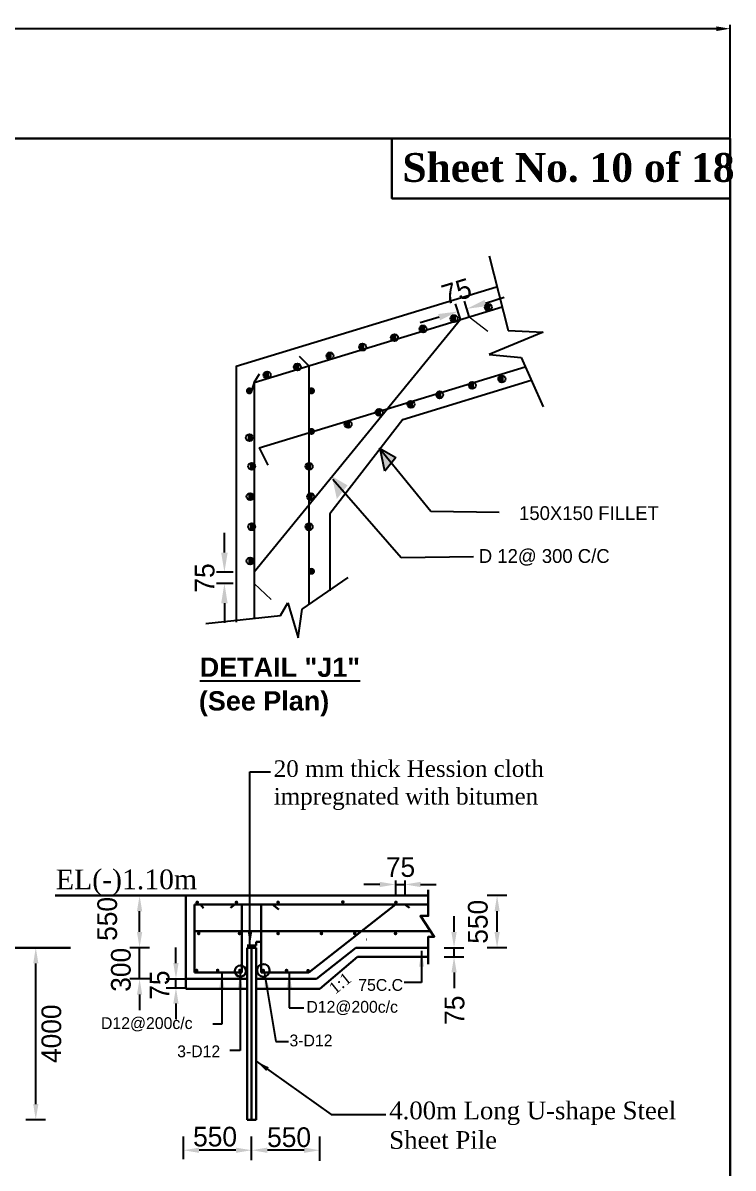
# Model space of a CAD drawing. Extents: x -1206532 to 786809, y -4288605 to 172932.
# Drawn here: x -114370 to -96333, y -4242488 to -4213396 of the extents above; entities that cross this region are included whole.
import ezdxf

# ---------------------------------------------------------------- set-up
doc = ezdxf.new("R2010")
doc.units = 0
doc.header["$LTSCALE"] = 300
doc.header["$MEASUREMENT"] = 0
doc.layers.get('0').update_dxf_attribs({"linetype": 'CONTINUOUS'})
doc.layers.get('DEFPOINTS').update_dxf_attribs({"linetype": 'CONTINUOUS'})
doc.layers.add('LINE', color=7, linetype='CONTINUOUS')
doc.layers.add('Other line', color=7, linetype='CONTINUOUS', lineweight=15)
doc.styles.add('sum', font='ARIALBD_0.TTF')
doc.styles.add('TIMES', font='TIMES_0.TTF')
doc.dimstyles.new('3', dxfattribs={"dimtxt": 225, "dimasz": 350, "dimexe": 100, "dimexo": 25, "dimgap": 9, "dimtad": 0, "dimdec": 0, "dimzin": 0, "dimdsep": 46, "dimtxsty": 'Standard', "dimcen": 0, "dimclrd": 5, "dimclre": 6, "dimclrt": 1, "dimadec": 0, "dimazin": 0, "dimtfac": 1, "dimtdec": 0, "dimtofl": 0, "dimtmove": 2, "dimatfit": 3, "dimfxl": 1, "dimtolj": 1, "dimtzin": 0, "dimarcsym": 0})
doc.dimstyles.new('ISO-25', dxfattribs={"dimtxt": 2.5, "dimasz": 2.5, "dimexe": 1.25, "dimexo": 0.625, "dimtad": 1, "dimtxsty": 'Standard', "dimcen": 2.5, "dimadec": 0, "dimazin": 0, "dimtfac": 1, "dimtmove": 0, "dimatfit": 3, "dimfxl": 1, "dimarcsym": 0})

# ---------------------------------------------------------------- blocks, each defined once
blk = doc.blocks.new('*D298')
at = {"layer": 'DEFPOINTS', "color": 0, "lineweight": 30}
for p in [(-96405, -4213543), (-168377, -4216334), (-96405, -4216334)]:
    blk.add_point(p, dxfattribs=at)
at = {"layer": 'LINE', "color": 6, "lineweight": -2}
for p, q in [((-168377, -4216309), (-168377, -4213443)), ((-96405, -4216309), (-96405, -4213443))]:
    blk.add_line(p, q, dxfattribs=at)
at = {"layer": 'LINE', "color": 5, "lineweight": -2}
for p, q in [((-168027, -4213543), (-132887, -4213543)), ((-96755, -4213543), (-131894, -4213543))]:
    blk.add_line(p, q, dxfattribs=at)
at = {"layer": 'LINE', "color": 5, "lineweight": 30}
for points in [[(-168027, -4213485), (-168027, -4213602), (-168377, -4213543)], [(-96755, -4213485), (-96755, -4213602), (-96405, -4213543)]]:
    blk.add_solid(points, dxfattribs=at)
at = {"layer": 'LINE', "color": 1, "lineweight": 30, "insert": (-132391, -4213543), "char_height": 225, "attachment_point": 5}
blk.add_mtext('\\A1;71972', dxfattribs=at)
blk = doc.blocks.new('*D323')
at = {"color": 7, "linetype": 'ByBlock', "lineweight": -2}
for p, q in [((-103420, -4236490), (-103420, -4236090)), ((-103670, -4236890), (-103170, -4236890)), ((-103420, -4237117), (-103420, -4236890)), ((-103670, -4237117), (-103170, -4237117)), ((-103420, -4237517), (-103420, -4237917))]:
    blk.add_line(p, q, dxfattribs=at)
at = {"color": 7, "linetype": 'ByBlock', "lineweight": 30}
for points in [[(-103487, -4236490), (-103353, -4236490), (-103420, -4236890)], [(-103487, -4237517), (-103353, -4237517), (-103420, -4237117)]]:
    blk.add_solid(points, dxfattribs=at)
at = {"layer": 'DEFPOINTS', "color": 0, "linetype": 'ByBlock', "lineweight": 30}
for p in [(-104073, -4236890), (-103420, -4236890), (-104073, -4237117)]:
    blk.add_point(p, dxfattribs=at)
at = {"color": 7, "linetype": 'ByBlock', "lineweight": 30, "insert": (-103405, -4238477), "char_height": 500, "attachment_point": 5, "rotation": 90}
blk.add_mtext('75', dxfattribs=at)
blk = doc.blocks.new('*D324')
at = {"color": 7, "linetype": 'ByBlock', "lineweight": -2}
for p, q in [((-113793, -4236890), (-114293, -4236890)), ((-114043, -4240860), (-114043, -4237290)), ((-113793, -4241260), (-114293, -4241260))]:
    blk.add_line(p, q, dxfattribs=at)
at = {"color": 7, "linetype": 'ByBlock', "lineweight": 30}
for points in [[(-114109, -4237290), (-113976, -4237290), (-114043, -4236890)], [(-114109, -4240860), (-113976, -4240860), (-114043, -4241260)]]:
    blk.add_solid(points, dxfattribs=at)
at = {"layer": 'DEFPOINTS', "color": 0, "linetype": 'ByBlock', "lineweight": 30}
for p in [(-114043, -4236890), (-108673, -4236890), (-108673, -4241260)]:
    blk.add_point(p, dxfattribs=at)
at = {"color": 7, "linetype": 'ByBlock', "lineweight": 30, "insert": (-113645, -4239075), "char_height": 500, "attachment_point": 5, "rotation": 90}
blk.add_mtext('4000', dxfattribs=at)
blk = doc.blocks.new('*D325')
at = {"color": 7, "linetype": 'ByBlock', "lineweight": -2}
for p, q in [((-111407, -4236490), (-111407, -4236090)), ((-111157, -4236890), (-111657, -4236890)), ((-111407, -4237680), (-111407, -4236890)), ((-111157, -4237680), (-111657, -4237680)), ((-111407, -4238080), (-111407, -4238480))]:
    blk.add_line(p, q, dxfattribs=at)
at = {"color": 7, "linetype": 'ByBlock', "lineweight": 30}
for points in [[(-111474, -4236490), (-111340, -4236490), (-111407, -4236890)], [(-111474, -4238080), (-111340, -4238080), (-111407, -4237680)]]:
    blk.add_solid(points, dxfattribs=at)
at = {"layer": 'DEFPOINTS', "color": 0, "linetype": 'ByBlock', "lineweight": 30}
for p in [(-111407, -4236890), (-108825, -4236890), (-108825, -4237680)]:
    blk.add_point(p, dxfattribs=at)
at = {"color": 7, "linetype": 'ByBlock', "lineweight": 30, "insert": (-111879, -4237451), "char_height": 500, "attachment_point": 5, "rotation": 90}
blk.add_mtext('300', dxfattribs=at)
blk = doc.blocks.new('*D326')
at = {"color": 7, "linetype": 'ByBlock', "lineweight": -2}
for p, q in [((-111157, -4235565), (-111657, -4235565)), ((-111407, -4236490), (-111407, -4235965)), ((-111157, -4236890), (-111657, -4236890))]:
    blk.add_line(p, q, dxfattribs=at)
at = {"color": 7, "linetype": 'ByBlock', "lineweight": 30}
for points in [[(-111474, -4235965), (-111340, -4235965), (-111407, -4235565)], [(-111474, -4236490), (-111340, -4236490), (-111407, -4236890)]]:
    blk.add_solid(points, dxfattribs=at)
at = {"layer": 'DEFPOINTS', "color": 0, "linetype": 'ByBlock', "lineweight": 30}
for p in [(-111407, -4235565), (-110387, -4235565), (-108825, -4236890)]:
    blk.add_point(p, dxfattribs=at)
at = {"color": 7, "linetype": 'ByBlock', "lineweight": 30, "insert": (-112226, -4236158), "char_height": 500, "attachment_point": 5, "rotation": 90}
blk.add_mtext('550', dxfattribs=at)
blk = doc.blocks.new('*D327')
at = {"color": 7, "linetype": 'ByBlock', "lineweight": -2}
for p, q in [((-110294, -4242264), (-110294, -4241684)), ((-108561, -4242289), (-108561, -4241684)), ((-108961, -4242034), (-109894, -4242034))]:
    blk.add_line(p, q, dxfattribs=at)
at = {"color": 7, "linetype": 'ByBlock', "lineweight": 30}
for points in [[(-109894, -4241968), (-109894, -4242101), (-110294, -4242034)], [(-108961, -4241968), (-108961, -4242101), (-108561, -4242034)]]:
    blk.add_solid(points, dxfattribs=at)
at = {"layer": 'DEFPOINTS', "color": 0, "linetype": 'ByBlock', "lineweight": 30}
for p in [(-110294, -4242034), (-110294, -4242274), (-108561, -4242299)]:
    blk.add_point(p, dxfattribs=at)
at = {"color": 7, "linetype": 'ByBlock', "lineweight": 30, "insert": (-109490, -4241691), "char_height": 500, "attachment_point": 5}
blk.add_mtext('550', dxfattribs=at)
blk = doc.blocks.new('*D328')
at = {"color": 7, "linetype": 'ByBlock', "lineweight": -2}
for p, q in [((-108561, -4242289), (-108561, -4241684)), ((-106828, -4242304), (-106828, -4241684)), ((-107228, -4242034), (-108161, -4242034))]:
    blk.add_line(p, q, dxfattribs=at)
at = {"color": 7, "linetype": 'ByBlock', "lineweight": 30}
for points in [[(-108161, -4241968), (-108161, -4242101), (-108561, -4242034)], [(-107228, -4241968), (-107228, -4242101), (-106828, -4242034)]]:
    blk.add_solid(points, dxfattribs=at)
at = {"layer": 'DEFPOINTS', "color": 0, "linetype": 'ByBlock', "lineweight": 30}
for p in [(-108561, -4242034), (-108561, -4242299), (-106828, -4242314)]:
    blk.add_point(p, dxfattribs=at)
at = {"color": 7, "linetype": 'ByBlock', "lineweight": 30, "insert": (-107610, -4241706), "char_height": 500, "attachment_point": 5}
blk.add_mtext('550', dxfattribs=at)
blk = doc.blocks.new('*D329')
at = {"color": 7, "linetype": 'ByBlock', "lineweight": -2}
for p, q in [((-102077, -4235565), (-102577, -4235565)), ((-102327, -4236490), (-102327, -4235965)), ((-102077, -4236890), (-102577, -4236890))]:
    blk.add_line(p, q, dxfattribs=at)
at = {"color": 7, "linetype": 'ByBlock', "lineweight": 30}
for points in [[(-102393, -4235965), (-102260, -4235965), (-102327, -4235565)], [(-102393, -4236490), (-102260, -4236490), (-102327, -4236890)]]:
    blk.add_solid(points, dxfattribs=at)
at = {"layer": 'DEFPOINTS', "color": 0, "linetype": 'ByBlock', "lineweight": 30}
for p in [(-102327, -4235565), (-101307, -4235565), (-99744, -4236890)]:
    blk.add_point(p, dxfattribs=at)
at = {"color": 7, "linetype": 'ByBlock', "lineweight": 30, "insert": (-102813, -4236231), "char_height": 500, "attachment_point": 5, "rotation": 90}
blk.add_mtext('550', dxfattribs=at)
blk = doc.blocks.new('*D330')
at = {"color": 7, "linetype": 'ByBlock', "lineweight": -2}
for p, q in [((-104908, -4235183), (-104908, -4235533)), ((-104671, -4235183), (-104671, -4235533)), ((-105308, -4235283), (-105708, -4235283)), ((-104908, -4235283), (-104671, -4235283)), ((-104271, -4235283), (-103871, -4235283))]:
    blk.add_line(p, q, dxfattribs=at)
at = {"color": 7, "linetype": 'ByBlock', "lineweight": 30}
for points in [[(-105308, -4235216), (-105308, -4235349), (-104908, -4235283)], [(-104271, -4235216), (-104271, -4235349), (-104671, -4235283)]]:
    blk.add_solid(points, dxfattribs=at)
at = {"layer": 'DEFPOINTS', "color": 0, "linetype": 'ByBlock', "lineweight": 30}
for p in [(-104908, -4235083), (-104671, -4235083), (-104671, -4235283)]:
    blk.add_point(p, dxfattribs=at)
at = {"color": 7, "linetype": 'ByBlock', "lineweight": 30, "insert": (-104780, -4234844), "char_height": 500, "attachment_point": 5}
blk.add_mtext('75', dxfattribs=at)
blk = doc.blocks.new('*D331')
at = {"layer": 'DEFPOINTS', "color": 0, "lineweight": 30}
for p in [(-103099, -4220659), (-103259, -4220929), (-103037, -4220862)]:
    blk.add_point(p, dxfattribs=at)
at = {"layer": 'LINE', "color": 7, "lineweight": -2}
for p, q in [((-102621, -4220513), (-102143, -4220367)), ((-103260, -4220925), (-103379, -4220535)), ((-103039, -4220857), (-103158, -4220467)), ((-103799, -4220872), (-104277, -4221018))]:
    blk.add_line(p, q, dxfattribs=at)
at = {"layer": 'LINE', "color": 7, "lineweight": 30}
for points in [[(-102645, -4220433), (-102597, -4220592), (-103099, -4220659)], [(-103824, -4220792), (-103775, -4220952), (-103321, -4220726)]]:
    blk.add_solid(points, dxfattribs=at)
at = {"layer": 'LINE', "color": 7, "lineweight": 30, "insert": (-103356, -4220214), "char_height": 500, "attachment_point": 5, "rotation": 16.9754}
blk.add_mtext('\\A1;75', dxfattribs=at)
blk = doc.blocks.new('*D332')
at = {"layer": 'DEFPOINTS', "color": 0, "lineweight": 30}
for p in [(-109029, -4227351), (-109252, -4227640), (-109029, -4227640)]:
    blk.add_point(p, dxfattribs=at)
at = {"layer": 'LINE', "color": 7, "lineweight": -2}
for p, q in [((-109252, -4226851), (-109252, -4226351)), ((-109034, -4227351), (-109452, -4227351)), ((-109034, -4227640), (-109452, -4227640)), ((-109252, -4228140), (-109252, -4228640))]:
    blk.add_line(p, q, dxfattribs=at)
at = {"layer": 'LINE', "color": 7, "lineweight": 30}
for points in [[(-109335, -4226851), (-109169, -4226851), (-109252, -4227351)], [(-109335, -4228140), (-109169, -4228140), (-109252, -4227640)]]:
    blk.add_solid(points, dxfattribs=at)
at = {"layer": 'LINE', "color": 7, "lineweight": 30, "insert": (-109752, -4227496), "char_height": 500, "attachment_point": 5, "rotation": 90}
blk.add_mtext('\\A1;75', dxfattribs=at)
blk = doc.blocks.new('*D950')
at = {"color": 7, "linetype": 'ByBlock', "lineweight": -2}
for p, q in [((-110483, -4237280), (-110483, -4236880)), ((-110733, -4237680), (-110233, -4237680)), ((-110483, -4237907), (-110483, -4237680)), ((-110733, -4237907), (-110233, -4237907)), ((-110483, -4238307), (-110483, -4238707))]:
    blk.add_line(p, q, dxfattribs=at)
at = {"color": 7, "linetype": 'ByBlock', "lineweight": 30}
for points in [[(-110550, -4237280), (-110416, -4237280), (-110483, -4237680)], [(-110550, -4238307), (-110416, -4238307), (-110483, -4237907)]]:
    blk.add_solid(points, dxfattribs=at)
at = {"layer": 'DEFPOINTS', "color": 0, "linetype": 'ByBlock', "lineweight": 30}
for p in [(-111136, -4237680), (-110483, -4237680), (-111136, -4237907)]:
    blk.add_point(p, dxfattribs=at)
at = {"color": 7, "linetype": 'ByBlock', "lineweight": 30, "insert": (-110896, -4237840), "char_height": 500, "attachment_point": 5, "rotation": 90}
blk.add_mtext('75', dxfattribs=at)

msp = doc.modelspace()

# ---------------------------------------------------------------- hatches: boundary and pattern name
for points in [[(-102501.807, -4220547.07), (-102501.807, -4220698.807, -0.587115751), (-102637.757, -4220622.938, -0.587115751)], [(-103370.976, -4220829.783), (-103370.976, -4220981.52, -0.587115751), (-103506.926, -4220905.651, -0.587115751)], [(-104159.292, -4221092.302), (-104159.292, -4221244.039, -0.587115751), (-104295.242, -4221168.171, -0.587115751)], [(-105695.498, -4221556.758), (-105695.498, -4221708.496, -0.587115751), (-105831.448, -4221632.627, -0.587115751)], [(-104886.969, -4221314.433), (-104886.969, -4221466.171, -0.587115751), (-105022.919, -4221390.302, -0.587115751)], [(-106524.241, -4221778.89), (-106524.241, -4221930.627, -0.587115751), (-106660.191, -4221854.759, -0.587115751)], [(-107352.983, -4222061.603), (-107352.983, -4222213.34, -0.587115751), (-107488.933, -4222137.472, -0.587115751)], [(-108121.086, -4222263.541), (-108121.086, -4222415.278, -0.587115751), (-108257.036, -4222339.409, -0.587115751)], [(-102158.182, -4222364.509), (-102158.182, -4222516.247, -0.587115751), (-102294.132, -4222440.378, -0.587115751)], [(-108569.8, -4222667.416), (-108569.8, -4222819.153, -0.587115751), (-108705.75, -4222743.284, -0.587115751)], [(-107088.408, -4222667.416), (-107088.408, -4222819.153, 0.587115751), (-106952.458, -4222743.284, 0.587115751)], [(-102910.094, -4222526.059), (-102910.094, -4222677.797, -0.587115751), (-103046.044, -4222601.928, -0.587115751)], [(-104466.512, -4223010.71), (-104466.512, -4223162.447, -0.587115751), (-104602.462, -4223086.578, -0.587115751)], [(-103738.836, -4222768.385), (-103738.836, -4222920.122, -0.587115751), (-103874.786, -4222844.253, -0.587115751)], [(-105275.042, -4223212.647), (-105275.042, -4223364.385, -0.587115751), (-105410.993, -4223288.516, -0.587115751)], [(-106063.358, -4223515.554), (-106063.358, -4223667.292, -0.587115751), (-106199.308, -4223591.423, -0.587115751)], [(-108665.041, -4223858.848), (-108665.041, -4224010.586, 0.587115751), (-108529.091, -4223934.717, 0.587115751)], [(-107088.408, -4223697.299), (-107088.408, -4223849.036, 0.587115751), (-106952.458, -4223773.167, 0.587115751)], [(-108604.401, -4224585.824), (-108604.401, -4224737.561, 0.587115751), (-108468.451, -4224661.693, 0.587115751)], [(-107053.807, -4224585.824), (-107053.807, -4224737.561, -0.587115751), (-107189.757, -4224661.693, -0.587115751)], [(-108644.828, -4225353.187), (-108644.828, -4225504.924, 0.587115751), (-108508.878, -4225429.055, 0.587115751)], [(-107013.38, -4225353.187), (-107013.38, -4225504.924, -0.587115751), (-107149.33, -4225429.055, -0.587115751)], [(-108604.401, -4226120.55), (-108604.401, -4226272.287, 0.587115751), (-108468.451, -4226196.419, 0.587115751)], [(-107053.807, -4226120.55), (-107053.807, -4226272.287, -0.587115751), (-107189.757, -4226196.419, -0.587115751)], [(-108644.828, -4226988.882), (-108644.828, -4227140.62, 0.587115751), (-108508.878, -4227064.751, 0.587115751)], [(-107088.408, -4227251.402), (-107088.408, -4227403.139, 0.587115751), (-106952.458, -4227327.27, 0.587115751)]]:
    msp.add_hatch(color=7).paths.add_polyline_path(points)
h = msp.add_hatch(color=7)
h.paths.add_polyline_path([(-105315.704, -4224196.7), (-104991.73, -4224383.772), (-105074.881, -4224491.764)])
h.paths.add_polyline_path([(-104991.73, -4224383.772), (-104901.242, -4224436.022), (-105008.778, -4224572.755), (-105074.881, -4224491.764)])
h.paths.add_polyline_path([(-105074.881, -4224491.764), (-105008.778, -4224572.755), (-105173.729, -4224782.489), (-105201.272, -4224655.914)])
h.paths.add_polyline_path([(-105295.924, -4224220.935), (-105074.881, -4224491.764), (-105201.272, -4224655.914)])
h = msp.add_hatch(color=7)
h.paths.add_polyline_path([(-108496.058, -4224597.195, 0.659719078), (-108646.74, -4224661.693, 0.659719078), (-108496.058, -4224726.191)])
h.paths.add_polyline_path([(-108508.878, -4225429.055, 1), (-108687.167, -4225429.055, 1)])
h.paths.add_polyline_path([(-108496.058, -4226131.921, 0.659719078), (-108646.74, -4226196.419, 0.659719078), (-108496.058, -4226260.916)])
h = msp.add_hatch(color=7)
h.paths.add_polyline_path([(-107011.468, -4224661.693, -0.659719078), (-107162.15, -4224726.191), (-107162.15, -4224597.195, -0.659719078)])
h.paths.add_polyline_path([(-107149.33, -4225429.055, -1), (-106971.041, -4225429.055, -1)])
h.paths.add_polyline_path([(-107162.15, -4226260.916), (-107162.15, -4226131.921, -0.659719078), (-107011.468, -4226196.419, -0.659719078)])
h = msp.add_hatch(color=7)
h.paths.add_polyline_path([(-106214.492, -4225090.781), (-106297.643, -4225198.773), (-106538.466, -4224903.708)])
h.paths.add_polyline_path([(-106231.541, -4225279.763), (-106297.643, -4225198.773), (-106214.492, -4225090.781), (-106124.004, -4225143.031)])
h.paths.add_polyline_path([(-106297.643, -4225198.773), (-106231.541, -4225279.763), (-106396.492, -4225489.498), (-106424.034, -4225362.923)])
h.paths.add_polyline_path([(-106518.686, -4224927.943), (-106297.643, -4225198.773), (-106424.034, -4225362.923)])
at = {"layer": 'Other line', "lineweight": 30}
msp.add_hatch(color=0, dxfattribs=at).paths.add_polyline_path([(-108673.162, -4236828.959), (-108673.162, -4236890.433), (-108448.98, -4236890.433), (-108448.98, -4236828.959)])

# ---------------------------------------------------------------- linework, layer by layer
at = {"color": 7}
for p, q in [((-102527.186, -4219312.672), (-102042.069, -4221210.886)), ((-108952.771, -4222116.271), (-102341.726, -4220098.175)), ((-108496.058, -4222528.144), (-102196.851, -4220605.24)), ((-103258.924, -4220929.45), (-108496.058, -4227350.821)), ((-101152.687, -4221251.273), (-102527.186, -4221816.699)), ((-102042.069, -4221210.886), (-101152.687, -4221251.273)), ((-102527.186, -4221816.699), (-101718.657, -4221897.475)), ((-108952.771, -4222116.271), (-108952.771, -4228619.031)), ((-108367.755, -4224193.038), (-101613.053, -4222131.088)), ((-107108.622, -4222104.613), (-107108.622, -4228172.918)), ((-101718.657, -4221897.475), (-101152.687, -4223149.488)), ((-108496.058, -4222528.144), (-108496.058, -4228521.668)), ((-104721.932, -4223466.886), (-101459.412, -4222470.965)), ((-104721.932, -4223466.886), (-106572.566, -4225870.392)), ((-105315.704, -4224196.7), (-104901.242, -4224436.022)), ((-105173.729, -4224782.489), (-105297.586, -4224213.293)), ((-104901.242, -4224436.022), (-105173.729, -4224782.489)), ((-106572.566, -4225870.392), (-106572.566, -4227826.394)), ((-107279.291, -4228288.802), (-106106.923, -4227481.052)), ((-107825.048, -4228450.352), (-107643.129, -4228127.252)), ((-107643.129, -4228127.252), (-107380.357, -4229015.778)), ((-109725.092, -4228652.29), (-107825.048, -4228450.352)), ((-107380.357, -4229015.778), (-107279.291, -4228288.802))]:
    msp.add_line(p, q, dxfattribs=at)
at = {"color": 7, "ltscale": 2}
for p, q in [((-105322.358, -4224188.546), (-104009.468, -4225797.144)), ((-106496.069, -4224983.328), (-104766.514, -4226977.046)), ((-104009.468, -4225797.144), (-102275.462, -4225821.891)), ((-104766.514, -4226977.046), (-102926.092, -4226954.894))]:
    msp.add_line(p, q, dxfattribs=at)
at = {"linetype": 'ByBlock', "lineweight": 30}
for p, q in [((-110235.544, -4237930.433), (-110235.544, -4235565.433)), ((-107085.544, -4235565.433), (-110235.544, -4235565.433)), ((-110010.544, -4237515.147), (-110010.544, -4235790.433)), ((-104073.162, -4235790.433), (-110010.544, -4235790.433)), ((-108813.162, -4235790.433), (-108813.162, -4237515.147)), ((-108314.469, -4235790.433), (-108314.469, -4237515.147)), ((-107107.285, -4237515.147), (-104908.286, -4235790.433)), ((-104073.162, -4235565.433), (-107085.544, -4235565.433)), ((-110010.544, -4236465.433), (-110010.544, -4236170.433)), ((-104018.916, -4236465.433), (-110010.544, -4236465.433)), ((-113161.919, -4236890.433), (-118415.001, -4236890.433)), ((-108673.162, -4236890.433), (-108673.162, -4241260.433)), ((-108448.98, -4236890.433), (-108673.162, -4236890.433)), ((-108560.706, -4236890.433), (-108560.706, -4241260.433)), ((-108448.98, -4236890.433), (-108448.98, -4241260.433)), ((-106910.693, -4237680.433), (-105912.798, -4236890.433)), ((-104073.162, -4236890.433), (-105912.798, -4236890.433)), ((-105903.162, -4236680.433), (-105903.162, -4236680.433)), ((-105648.05, -4236680.84), (-105647.535, -4236680.433)), ((-106827.535, -4237930.433), (-105875.257, -4237116.933)), ((-104073.162, -4237116.933), (-105875.257, -4237116.933)), ((-110010.544, -4237515.147), (-108813.162, -4237515.147)), ((-108314.469, -4237515.147), (-107107.285, -4237515.147)), ((-110233.162, -4237680.433), (-108673.162, -4237680.433)), ((-108448.98, -4237680.433), (-106910.693, -4237680.433)), ((-110235.544, -4237930.433), (-108673.162, -4237930.433)), ((-108448.98, -4237930.433), (-106827.535, -4237930.433)), ((-108448.98, -4241260.433), (-108673.162, -4241260.433))]:
    msp.add_line(p, q, dxfattribs=at)
for points in [[(-168376.746, -4267228.361), (-168376.746, -4216333.96), (-96404.866, -4216333.96), (-96404.866, -4267228.361), (-168376.746, -4267228.361)], [(-96404.866, -4216333.96), (-104997.717, -4216333.96), (-104997.717, -4217852.867), (-96404.866, -4217852.867)]]:
    msp.add_lwpolyline(points, close=True, dxfattribs=at)
msp.add_lwpolyline([(-104073.162, -4235418.002), (-104073.162, -4236080.433), (-104273.162, -4236080.433), (-103923.162, -4236610.433), (-104073.162, -4236610.433), (-104073.162, -4237306.565)], dxfattribs=at)
at = {"linetype": 'ByBlock', "lineweight": 30, "const_width": 45}
for points in [[(-109920.718, -4235736.738, -1), (-109965.718, -4235736.738, -1)], [(-108924.056, -4235736.738, -1), (-108969.056, -4235736.738, -1)], [(-107866.577, -4235736.738, -1), (-107911.577, -4235736.738, -1)], [(-106221.652, -4235727.505, -1), (-106266.652, -4235727.505, -1)], [(-104874.056, -4235736.738, -1), (-104919.056, -4235736.738, -1)], [(-109882.698, -4236527.505, -1), (-109927.698, -4236527.505, -1)], [(-108845.997, -4236527.505, -1), (-108890.997, -4236527.505, -1)], [(-107866.826, -4236527.505, -1), (-107911.826, -4236527.505, -1)], [(-106766.139, -4236527.505, -1), (-106811.139, -4236527.505, -1)], [(-105919.409, -4236527.505, -1), (-105964.409, -4236527.505, -1)], [(-104884.056, -4236527.505, -1), (-104929.056, -4236527.505, -1)], [(-109935.056, -4237467.505, -1), (-109980.056, -4237467.505, -1)], [(-109401.227, -4237466.245, -1), (-109446.227, -4237466.245, -1)], [(-108835.526, -4237469.133, -1), (-108880.526, -4237469.133, -1)], [(-108243.046, -4237468.387, -1), (-108288.046, -4237468.387, -1)], [(-107651.74, -4237467.956, -1), (-107696.74, -4237467.956, -1)], [(-107103.661, -4237471.899, -1), (-107148.661, -4237471.899, -1)]]:
    msp.add_lwpolyline(points, format="xyb", close=True, dxfattribs=at)
at = {"color": 7}
for centre in [(-102548.612, -4220622.938), (-103417.782, -4220905.651), (-104206.097, -4221168.171), (-105742.303, -4221632.627), (-104933.774, -4221390.302), (-106571.046, -4221854.759), (-107399.788, -4222137.472), (-108167.891, -4222339.409), (-102204.987, -4222440.378), (-102956.899, -4222601.928), (-104513.318, -4223086.578), (-103785.642, -4222844.253), (-105321.848, -4223288.516), (-106110.163, -4223591.423), (-108618.236, -4223934.717), (-108557.595, -4224661.693), (-107100.613, -4224661.693), (-108598.022, -4225429.055), (-107060.186, -4225429.055), (-108557.595, -4226196.419), (-107100.613, -4226196.419), (-108598.022, -4227064.751)]:
    msp.add_circle(centre, 89.145, dxfattribs=at)
at = {"linetype": 'ByBlock', "lineweight": 30}
for centre, radius in [((-108844.821, -4237483.339), 143.178), ((-108263.67, -4237466.484), 160.312)]:
    msp.add_circle(centre, radius, dxfattribs=at)
at = {"layer": 'LINE', "lineweight": 20}
for p, q in [((-103037.3, -4220861.796), (-102564.945, -4221223.799)), ((-108496.058, -4227640.199), (-108060.436, -4228046.433))]:
    msp.add_line(p, q, dxfattribs=at)
at = {"layer": 'LINE'}
for p, q in [((-107108.622, -4222104.613), (-107343.402, -4221874.507)), ((-108496.058, -4222528.144), (-108362.687, -4222314.333)), ((-108496.058, -4222528.144), (-108584.255, -4222789.468)), ((-108367.755, -4224193.038), (-108151.306, -4224626.72))]:
    msp.add_line(p, q, dxfattribs=at)
at = {"layer": 'LINE', "lineweight": 30}
for p, q in [((-109860.919, -4235790.433), (-109782.919, -4235880.82)), ((-108985.919, -4235790.433), (-109097.919, -4235874.82)), ((-108033.919, -4235790.433), (-107866.919, -4235918.82)), ((-104670.919, -4235790.433), (-104554.919, -4235874.82))]:
    msp.add_line(p, q, dxfattribs=at)
at = {"layer": 'Other line', "color": 0, "lineweight": 30}
for p, q in [((-110235.544, -4235565.433), (-113552.949, -4235565.433)), ((-108673.162, -4236828.959), (-108448.98, -4236828.959)), ((-108448.98, -4236828.959), (-108448.98, -4236741.003)), ((-108448.98, -4236741.003), (-108448.98, -4236741.003)), ((-108448.98, -4236741.003), (-108337.152, -4236741.003))]:
    msp.add_line(p, q, dxfattribs=at)

# ---------------------------------------------------------------- texts
at = {"linetype": 'ByBlock', "lineweight": 30}
for s, p in [('75C.C', (-105852.2, -4237985.144)), ('D12@200c/c', (-107169.497, -4238540.94)), ('D12@200c/c', (-112386.518, -4238954.94)), ('3-D12', (-107599.355, -4239395.411)), ('3-D12', (-110451.842, -4239671.557))]:
    msp.add_text(s, height=300, dxfattribs=at).set_placement(p)
for s, insert, char_height, width, attachment_point in [('{\\fTimes New Roman|b1|i0|c0|p18;Sheet No. 10 of 18}', (-104730.919, -4216702.758), 731.12668, 9744.77205, 1), ('150X150 FILLET', (-101768.31, -4225672.687), 351.25, 5656.16157, 1), ('D 12@ 300 C/C', (-102790.477, -4226762.78), 351.25, 5656.16157, 1), ('{\\fTimes New Roman|b0|i0|c0|p18;EL(-)1.10m}', (-109945.722, -4234903.386), 500, 3564.94776, 3)]:
    msp.add_mtext(s, dxfattribs=dict(at, insert=insert, char_height=char_height, width=width, attachment_point=attachment_point))
at = {"color": 7, "ltscale": 2, "char_height": 490.0674, "width": 7827.79835, "attachment_point": 1, "style": 'sum'}
for s, insert in [('{\\LDETAIL "J1"}', (-109879.643, -4229517.486)), ('(See Plan)', (-109900.533, -4230373.031))]:
    msp.add_mtext(s, dxfattribs=dict(at, insert=insert))
at = {"linetype": 'ByBlock', "lineweight": 30, "insert": (-106634.948, -4237856.62), "char_height": 300, "width": 897.9074, "attachment_point": 1, "rotation": 39.0630839, "style": 'TIMES'}
msp.add_mtext('1:1', dxfattribs=at)
at = {"color": 7, "linetype": 'ByBlock', "lineweight": 30, "insert": (-105065.144, -4240798.289), "char_height": 450, "width": 8608.08, "attachment_point": 1}
msp.add_mtext('{\\fTimes New Roman|b0|i0|c0|p18;4.00m Long U-shape Steel Sheet Pile}', dxfattribs=at)
at = {"layer": 'Other line', "color": 0, "lineweight": 30, "insert": (-108000.076, -4232129.1), "char_height": 421.5, "width": 9269.99479, "attachment_point": 1, "style": 'TIMES'}
msp.add_mtext('20 mm thick Hession cloth impregnated with bitumen', dxfattribs=at)

# ---------------------------------------------------------------- dimensions: what is measured, and where the dimension line sits
at = {"linetype": 'ByBlock', "lineweight": 30}
for base, p1, p2, text, override, picture, middle in [((-104670.919, -4235282.82), (-104908.286, -4235083.433), (-104670.919, -4235083.433), '75', {"dimtxt": 500, "dimasz": 400, "dimexe": 250, "dimexo": 100, "dimclrd": 7, "dimclre": 7, "dimclrt": 7, "dimtmove": 2, "dimfxl": 250, "dimfxlon": 1}, '*D330', (-104779.919, -4234843.82)), ((-110293.876, -4242034.486), (-108560.706, -4242299.066), (-110293.876, -4242273.645), '550', {"dimtxt": 500, "dimasz": 400, "dimexe": 350, "dimexo": 10, "dimdle": 100, "dimclrd": 7, "dimclre": 7, "dimclrt": 7, "dimtmove": 2, "dimfxl": 350, "dimfxlon": 1}, '*D327', (-109489.701, -4241690.662)), ((-108560.706, -4242034.486), (-106827.535, -4242314.487), (-108560.706, -4242299.066), '550', {"dimtxt": 500, "dimasz": 400, "dimexe": 350, "dimexo": 10, "dimdle": 100, "dimclrd": 7, "dimclre": 7, "dimclrt": 7, "dimtmove": 2, "dimfxl": 350, "dimfxlon": 1}, '*D328', (-107609.701, -4241706.083))]:
    dim = msp.add_linear_dim(base=base, p1=p1, p2=p2, text=text, dimstyle='ISO-25', override=override, dxfattribs=at)
    dim.commit()
    dim.dimension.update_dxf_attribs({"geometry": picture, "text_midpoint": middle, "dimtype": 160})
for base, p1, p2, text, picture, middle in [((-111407.105, -4235565.433), (-108824.686, -4236890.433), (-110387.069, -4235565.433), '550', '*D326', (-112226.444, -4236157.82)), ((-102326.58, -4235565.433), (-99744.162, -4236890.433), (-101306.544, -4235565.433), '550', '*D329', (-102812.919, -4236230.82)), ((-111407.105, -4236890.433), (-108824.686, -4237680.433), (-108824.686, -4236890.433), '300', '*D325', (-111879.444, -4237450.82)), ((-103419.918, -4236890.433), (-104073.162, -4237116.933), (-104073.162, -4236890.433), '75', '*D323', (-103404.919, -4238476.82)), ((-114042.568, -4236890.433), (-108673.162, -4241260.433), (-108673.162, -4236890.433), '4000', '*D324', (-113644.84, -4239075.433)), ((-110483.162, -4237680.433), (-111136.405, -4237906.933), (-111136.405, -4237680.433), '75', '*D950', (-110896, -4237840))]:
    dim = msp.add_linear_dim(base=base, p1=p1, p2=p2, angle=270, text=text, dimstyle='ISO-25', override={"dimtxt": 500, "dimasz": 400, "dimexe": 250, "dimexo": 100, "dimclrd": 7, "dimclre": 7, "dimclrt": 7, "dimtmove": 2, "dimfxl": 250, "dimfxlon": 1}, dxfattribs=at)
    dim.commit()
    dim.dimension.update_dxf_attribs({"geometry": picture, "text_midpoint": middle, "dimtype": 160})
at = {"layer": 'LINE', "lineweight": 30}
dim = msp.add_linear_dim(base=(-96404.866, -4213543.385), p1=(-168376.746, -4216333.96), p2=(-96404.866, -4216333.96), dimstyle='3', override={"dimfxl": 0.12}, dxfattribs=at)
dim.commit()
dim.dimension.update_dxf_attribs({"geometry": '*D298', "text_midpoint": (-132390.806, -4213543.385)})
for p1, p2, distance, picture, middle in [((-103258.924, -4220929.45), (-103037.3, -4220861.796), 212.5, '*D331', (-103356.135, -4220214.166)), ((-109029.461, -4227350.821), (-109029.461, -4227640.199), -222.56, '*D332', (-109752.022, -4227495.51))]:
    dim = msp.add_aligned_dim(p1=p1, p2=p2, distance=distance, text='75', dimstyle='3', override={"dimtxt": 500, "dimasz": 500, "dimexe": 200, "dimexo": 5, "dimdle": 250, "dimclrd": 7, "dimclre": 7, "dimclrt": 7, "dimfxl": 250, "dimfxlon": 1}, dxfattribs=at)
    dim.commit()
    dim.dimension.update_dxf_attribs({"geometry": picture, "text_midpoint": middle})

# ---------------------------------------------------------------- leaders
at = {"linetype": 'ByBlock', "lineweight": 30}
for points in [[(-104244.305, -4236970.046), (-104244.305, -4237776.02), (-104688.444, -4237776.02)], [(-109317.355, -4237515.147), (-109317.355, -4238829.777), (-109548.251, -4238829.777)], [(-108232.98, -4237548.268), (-107944.395, -4239270.989), (-107626.401, -4239270.989)], [(-107605.17, -4237515.147), (-107605.17, -4238420.433), (-107238.232, -4238420.433)], [(-108851.788, -4237555.236), (-108851.788, -4239501.909), (-109115.959, -4239501.909)]]:
    msp.add_leader(points, dimstyle='ISO-25', override={"dimtxt": 500, "dimasz": 400, "dimclrd": 7, "dimclre": 7, "dimclrt": 7}, dxfattribs=at)
at = {"layer": 'Other line', "color": 0, "lineweight": 30}
for points in [[(-108602.242, -4236822.777), (-108602.242, -4232420.16), (-108080.24, -4232420.16)], [(-108442.386, -4239771.08), (-106538.142, -4241129.763), (-105150.768, -4241129.763)]]:
    msp.add_leader(points, dimstyle='3', override={"dimgap": 9, "dimtad": 0, "dimclrd": 256, "dimclre": 0, "dimclrt": 0, "dimfxl": 0.15, "dimfxlon": 1}, dxfattribs=at)

doc.saveas('drawing.dxf')
